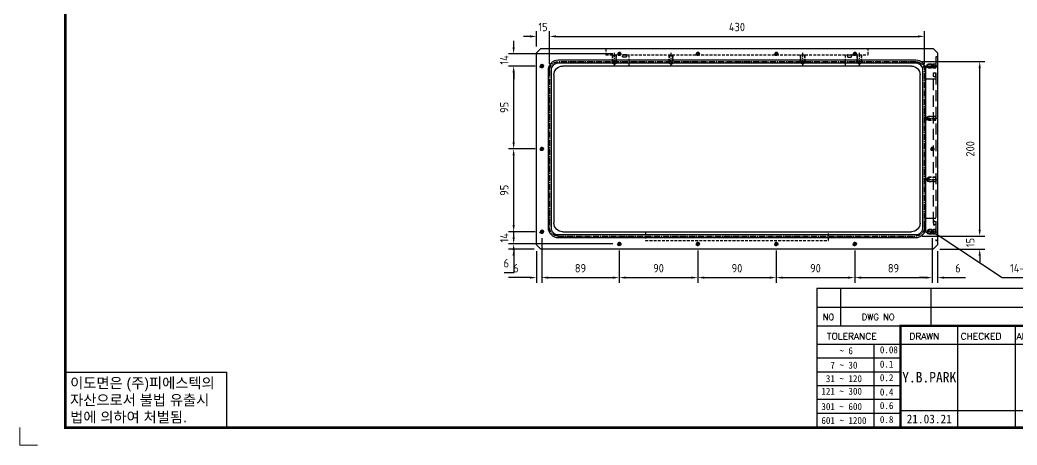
# Model space of a CAD drawing. Header units: millimetres. Extents: x -4251 to 2609, y -1673 to 4048.
# Drawn here: x -4251 to -3107, y -331 to 156 of the extents above; entities that cross this region are included whole.
import ezdxf
from ezdxf.enums import TextEntityAlignment as Align

# ---------------------------------------------------------------- set-up
doc = ezdxf.new("R2010")
doc.units = ezdxf.units.MM
for name, pattern in [('CENTER', [50.8, 31.75, -6.35, 6.35, -6.35]), ('CENTER1', [10, 7, -1, 1, -1]), ('HIDDEN2', [4.7625, 3.175, -1.5875]), ('HIDDENX2', [19.05, 12.7, -6.35])]:
    doc.linetypes.add(name, pattern=pattern)
for name, color, linetype in [('CENTER', 1, 'CENTER'), ('FORMAT-1', 7, 'Continuous'), ('THIN', 3, 'Continuous')]:
    doc.layers.add(name, color=color, linetype=linetype)
doc.styles.add('h1', font='')
doc.styles.add('HAN', font='')
doc.styles.add('RC', font='simplex.shx')
doc.styles.add('RT', font='simplex.shx', dxfattribs={"oblique": 15})
doc.styles.get("Standard").update_dxf_attribs({"font": 'ISOCP.SHX', "bigfont": 'WHGTXT.SHX'})
doc.styles.get('h1').set_extended_font_data('New Gulim')
doc.styles.get('HAN').set_extended_font_data('GulimChe')
doc.dimstyles.new('PS-3', dxfattribs={"dimscale": 3, "dimtxt": 3.2, "dimasz": 2.5, "dimexe": 2, "dimexo": 2.5, "dimgap": 2, "dimtad": 1, "dimtoh": 1, "dimrnd": 0.05, "dimzin": 12, "dimdsep": 46, "dimtxsty": 'Standard', "dimcen": 0, "dimclrt": 2, "dimazin": 3, "dimtfac": 1, "dimtofl": 0, "dimtmove": 0, "dimatfit": 3, "dimfxl": 0, "dimtolj": 1, "dimtzin": 0, "dimarcsym": 0})

# ---------------------------------------------------------------- blocks, each defined once
blk = doc.blocks.new('A$C4A8E0548')
at = {"color": 2, "linetype": 'HIDDENX2'}
for p, q in [((-2.2, 1.1), (-1.8, 2.1)), ((-2.1, 2.7), (2.1, 2.7)), ((-1.5, 0), (1.5, 0)), ((1.8, 2.1), (2.2, 1.1))]:
    blk.add_line(p, q, dxfattribs=at)
for centre, radius, start, end in [((-1.5, 0.8), 0.8, 156, 228.5904), ((-2.1, 2.3), 0.4, 336, 90), ((-1.5, 0.8), 0.8, 228.5904, 270), ((1.5, 0.8), 0.8, 270, 311.4096), ((2.1, 2.3), 0.4, 90, 204), ((1.5, 0.8), 0.8, 311.4096, 24)]:
    blk.add_arc(centre, radius, start, end, dxfattribs=at)
blk = doc.blocks.new('A$C4E1A2E8E')
at = {"color": 4}
for p, q in [((-455, 225), (-450, 230)), ((0, 230), (-450, 230)), ((5, 225), (0, 230)), ((-455, 225), (-455, 5)), ((5, 5), (5, 225)), ((-425, 210), (-25, 210)), ((-435, 30), (-435, 200)), ((-15, 200), (-15, 30)), ((-25, 20), (-425, 20)), ((-450, 0), (-455, 5)), ((-450, 0), (0, 0)), ((0, 0), (5, 5))]:
    blk.add_line(p, q, dxfattribs=at)
at = {"color": 2, "linetype": 'HIDDENX2'}
for p, q in [((3, 9.5), (3, 220.5)), ((5, 220.5), (3, 220.5)), ((3, 195), (-15, 195)), ((0.3, 200), (0.3, 30)), ((3, 35), (-15, 35)), ((5, 9.5), (3, 9.5))]:
    blk.add_line(p, q, dxfattribs=at)
at = {"color": 1, "linetype": 'CENTER1'}
for p, q in [((-9.8, 210), (5, 210)), ((-9.8, 150), (5, 150)), ((-9.8, 80), (5, 80)), ((-365.5, 19.8), (-365.5, 5)), ((-300.5, 19.8), (-300.5, 5)), ((-149.5, 19.8), (-149.5, 5)), ((-84.5, 19.8), (-84.5, 5)), ((-9.8, 20), (5, 20))]:
    blk.add_line(p, q, dxfattribs=at)
at = {"color": 2, "linetype": 'HIDDEN2'}
for p, q in [((-6.6, 207.9), (-6.6, 212.1)), ((-5, 207.5), (-5, 212.5)), ((-6.6, 147.9), (-6.6, 152.1)), ((-5, 147.5), (-5, 152.5)), ((-6.6, 82.1), (-6.6, 77.9)), ((-5, 82.5), (-5, 77.5)), ((-368, 15), (-363, 15)), ((-367.6, 16.6), (-363.4, 16.6)), ((-349, 7), (-349, 20)), ((-303, 15), (-298, 15)), ((-302.6, 16.6), (-298.4, 16.6)), ((-147, 15), (-152, 15)), ((-147.4, 16.6), (-151.6, 16.6)), ((-101, 7), (-101, 20)), ((-82, 15), (-87, 15)), ((-82.4, 16.6), (-86.6, 16.6)), ((-6.6, 22.1), (-6.6, 17.9)), ((-5, 22.5), (-5, 17.5))]:
    blk.add_line(p, q, dxfattribs=at)
for points in [[(-330, 210), (-330, 220), (-120, 220), (-120, 210)], [(2.6, 207.9), (-6.6, 207.9), (-7.8, 210), (-6.6, 212.1), (2.6, 212.1)], [(-5.7, 212.1), (-5, 212.5), (3, 212.5)], [(3, 207.5), (-5, 207.5), (-5.7, 207.9)], [(3, 207.5), (2.6, 207.9), (2.6, 212.1), (3, 212.5)], [(2.6, 147.9), (-6.6, 147.9), (-7.8, 150), (-6.6, 152.1), (2.6, 152.1)], [(-5.7, 152.1), (-5, 152.5), (3, 152.5)], [(3, 147.5), (2.6, 147.9), (2.6, 152.1), (3, 152.5)], [(3, 147.5), (-5, 147.5), (-5.7, 147.9)], [(2.6, 82.1), (-6.6, 82.1), (-7.8, 80), (-6.6, 77.9), (2.6, 77.9)], [(3, 82.5), (-5, 82.5), (-5.7, 82.1)], [(3, 82.5), (2.6, 82.1), (2.6, 77.9), (3, 77.5)], [(-5.7, 77.9), (-5, 77.5), (3, 77.5)], [(-368, 7), (-368, 15), (-367.6, 15.7)], [(-367.6, 7.4), (-367.6, 16.6), (-365.5, 17.8), (-363.4, 16.6), (-363.4, 7.4)], [(-363.4, 15.7), (-363, 15), (-363, 7)], [(-303, 7), (-303, 15), (-302.6, 15.7)], [(-302.6, 7.4), (-302.6, 16.6), (-300.5, 17.8), (-298.4, 16.6), (-298.4, 7.4)], [(-298.4, 15.7), (-298, 15), (-298, 7)], [(-151.6, 15.7), (-152, 15), (-152, 7)], [(-147.4, 7.4), (-147.4, 16.6), (-149.5, 17.8), (-151.6, 16.6), (-151.6, 7.4)], [(-147, 7), (-147, 15), (-147.4, 15.7)], [(-86.6, 15.7), (-87, 15), (-87, 7)], [(-82.4, 7.4), (-82.4, 16.6), (-84.5, 17.8), (-86.6, 16.6), (-86.6, 7.4)], [(-82, 7), (-82, 15), (-82.4, 15.7)], [(2.6, 22.1), (-6.6, 22.1), (-7.8, 20), (-6.6, 17.9), (2.6, 17.9)], [(3, 22.5), (-5, 22.5), (-5.7, 22.1)], [(-5.7, 17.9), (-5, 17.5), (3, 17.5)], [(3, 22.5), (2.6, 22.1), (2.6, 17.9), (3, 17.5)], [(-375.5, 0), (-375.5, 7), (-74.5, 7), (-74.5, 0)], [(-368, 7), (-367.6, 7.4), (-363.4, 7.4), (-363, 7)], [(-303, 7), (-302.6, 7.4), (-298.4, 7.4), (-298, 7)], [(-147, 7), (-147.4, 7.4), (-151.6, 7.4), (-152, 7)], [(-82, 7), (-82.4, 7.4), (-86.6, 7.4), (-87, 7)]]:
    blk.add_lwpolyline(points, dxfattribs=at)
at = {"color": 4}
for points in [[(-20, 13.3), (-430, 13.3, -0.414214), (-441.7, 25), (-441.7, 205, -0.414214), (-430, 216.7), (-20, 216.7, -0.414214), (-8.3, 205), (-8.3, 25, -0.414214)], [(-20, 16.7), (-430, 16.7, -0.414214), (-438.3, 25), (-438.3, 205, -0.414214), (-430, 213.3), (-20, 213.3, -0.414214), (-11.7, 205), (-11.7, 25, -0.414214)]]:
    blk.add_lwpolyline(points, format="xyb", close=True, dxfattribs=at)
at = {"color": 1, "linetype": 'CENTER1'}
blk.add_lwpolyline([(-20, 15), (-430, 15, -0.414214), (-440, 25), (-440, 205, -0.414214), (-430, 215), (-20, 215, -0.414214), (-10, 205), (-10, 25, -0.414214)], format="xyb", close=True, dxfattribs=at)
for centre in [(-360, 224), (-270, 224), (-180, 224), (-90, 224), (-449, 210), (-1, 210), (-449, 115), (-1, 115), (-449, 20), (-1, 20), (-360, 6), (-270, 6), (-180, 6), (-90, 6)]:
    blk.add_circle(centre, 1.62)
at = {"color": 4}
for centre, start, end in [((-425, 200), 90, 180), ((-25, 200), 0, 90), ((-425, 30), 180, 270), ((-25, 30), 270, 0)]:
    blk.add_arc(centre, 10, start, end, dxfattribs=at)
at = {"layer": 'CENTER'}
for p, q in [((-362, 224), (-358, 224)), ((-360, 226), (-360, 222)), ((-272, 224), (-268, 224)), ((-270, 226), (-270, 222)), ((-182, 224), (-178, 224)), ((-180, 226), (-180, 222)), ((-92, 224), (-88, 224)), ((-90, 226), (-90, 222)), ((-451, 210), (-447, 210)), ((-449, 212), (-449, 208)), ((-3, 210), (1, 210)), ((-1, 212), (-1, 208)), ((-451, 115), (-447, 115)), ((-449, 117), (-449, 113)), ((-3, 115), (1, 115)), ((-1, 117), (-1, 113)), ((-451, 20), (-447, 20)), ((-449, 22), (-449, 18)), ((-3, 20), (1, 20)), ((-1, 22), (-1, 18)), ((-362, 6), (-358, 6)), ((-360, 8), (-360, 4)), ((-272, 6), (-268, 6)), ((-270, 8), (-270, 4)), ((-182, 6), (-178, 6)), ((-180, 8), (-180, 4)), ((-92, 6), (-88, 6)), ((-90, 8), (-90, 4))]:
    blk.add_line(p, q, dxfattribs=at)
at = {"layer": 'THIN'}
for centre in [(-360, 224), (-270, 224), (-180, 224), (-90, 224), (-449, 210), (-1, 210), (-449, 115), (-1, 115), (-449, 20), (-1, 20), (-360, 6), (-270, 6), (-180, 6), (-90, 6)]:
    blk.add_arc(centre, 2, 255, 165, dxfattribs=at)
at = {"xscale": -1}
for p, rotation in [((0.3, 200), 270), ((-96, 9.7), 180)]:
    blk.add_blockref('A$C4A8E0548', p, dxfattribs=dict(at, rotation=rotation))
for p, rotation in [((0.3, 30), 270), ((-354, 9.7), 180)]:
    blk.add_blockref('A$C4A8E0548', p, dxfattribs=dict(rotation=rotation))
blk = doc.blocks.new('*D1122')
at = {"color": 0, "lineweight": -2}
for p, q in [((-3652.5, -94.1), (-3652.5, -145.3)), ((-3658.5, -109.1), (-3658.5, -145.3)), ((-3666, -139.3), (-3690.4, -139.3)), ((-3645, -139.3), (-3637.5, -139.3))]:
    blk.add_line(p, q, dxfattribs=at)
at = {"color": 0}
for points in [[(-3666, -138), (-3666, -140.5), (-3658.5, -139.3)], [(-3645, -138), (-3645, -140.5), (-3652.5, -139.3)]]:
    blk.add_solid(points, dxfattribs=at)
at = {"layer": 'DEFPOINTS', "color": 0}
for p in [(-3652.5, -86.6), (-3658.5, -101.6), (-3652.5, -139.3)]:
    blk.add_point(p, dxfattribs=at)
at = {"color": 2, "insert": (-3682, -128.5), "char_height": 9.6, "attachment_point": 5}
blk.add_mtext('\\A1;6', dxfattribs=at)
blk = doc.blocks.new('*D1123')
at = {"color": 0, "lineweight": -2}
for p, q in [((-3652.5, -94.1), (-3652.5, -145.3)), ((-3563.5, -108.1), (-3563.5, -145.3)), ((-3645, -139.3), (-3571, -139.3))]:
    blk.add_line(p, q, dxfattribs=at)
at = {"color": 0}
for points in [[(-3645, -138), (-3645, -140.5), (-3652.5, -139.3)], [(-3571, -138), (-3571, -140.5), (-3563.5, -139.3)]]:
    blk.add_solid(points, dxfattribs=at)
at = {"layer": 'DEFPOINTS', "color": 0}
for p in [(-3652.5, -86.6), (-3563.5, -100.6), (-3563.5, -139.3)]:
    blk.add_point(p, dxfattribs=at)
at = {"color": 2, "insert": (-3608, -128.5), "char_height": 9.6, "attachment_point": 5}
blk.add_mtext('\\A1;89', dxfattribs=at)
blk = doc.blocks.new('*D1124')
at = {"color": 0, "lineweight": -2}
for p, q in [((-3563.5, -108.1), (-3563.5, -145.3)), ((-3473.5, -108.1), (-3473.5, -145.3)), ((-3556, -139.3), (-3481, -139.3))]:
    blk.add_line(p, q, dxfattribs=at)
at = {"color": 0}
for points in [[(-3556, -138), (-3556, -140.5), (-3563.5, -139.3)], [(-3481, -138), (-3481, -140.5), (-3473.5, -139.3)]]:
    blk.add_solid(points, dxfattribs=at)
at = {"layer": 'DEFPOINTS', "color": 0}
for p in [(-3563.5, -100.6), (-3473.5, -100.6), (-3473.5, -139.3)]:
    blk.add_point(p, dxfattribs=at)
at = {"color": 2, "insert": (-3518.5, -128.5), "char_height": 9.6, "attachment_point": 5}
blk.add_mtext('\\A1;90', dxfattribs=at)
blk = doc.blocks.new('*D1125')
at = {"color": 0, "lineweight": -2}
for p, q in [((-3473.5, -108.1), (-3473.5, -145.3)), ((-3383.5, -108.1), (-3383.5, -145.3)), ((-3466, -139.3), (-3391, -139.3))]:
    blk.add_line(p, q, dxfattribs=at)
at = {"color": 0}
for points in [[(-3466, -138), (-3466, -140.5), (-3473.5, -139.3)], [(-3391, -138), (-3391, -140.5), (-3383.5, -139.3)]]:
    blk.add_solid(points, dxfattribs=at)
at = {"layer": 'DEFPOINTS', "color": 0}
for p in [(-3473.5, -100.6), (-3383.5, -100.6), (-3383.5, -139.3)]:
    blk.add_point(p, dxfattribs=at)
at = {"color": 2, "insert": (-3428.5, -128.5), "char_height": 9.6, "attachment_point": 5}
blk.add_mtext('\\A1;90', dxfattribs=at)
blk = doc.blocks.new('*D1126')
at = {"color": 0, "lineweight": -2}
for p, q in [((-3383.5, -108.1), (-3383.5, -145.3)), ((-3293.5, -108.1), (-3293.5, -145.3)), ((-3376, -139.3), (-3301, -139.3))]:
    blk.add_line(p, q, dxfattribs=at)
at = {"color": 0}
for points in [[(-3376, -138), (-3376, -140.5), (-3383.5, -139.3)], [(-3301, -138), (-3301, -140.5), (-3293.5, -139.3)]]:
    blk.add_solid(points, dxfattribs=at)
at = {"layer": 'DEFPOINTS', "color": 0}
for p in [(-3383.5, -100.6), (-3293.5, -100.6), (-3293.5, -139.3)]:
    blk.add_point(p, dxfattribs=at)
at = {"color": 2, "insert": (-3338.5, -128.5), "char_height": 9.6, "attachment_point": 5}
blk.add_mtext('\\A1;90', dxfattribs=at)
blk = doc.blocks.new('*D1127')
at = {"color": 0, "lineweight": -2}
for p, q in [((-3204.5, -94.1), (-3204.5, -145.3)), ((-3293.5, -108.1), (-3293.5, -145.3)), ((-3286, -139.3), (-3212, -139.3))]:
    blk.add_line(p, q, dxfattribs=at)
at = {"color": 0}
for points in [[(-3286, -138), (-3286, -140.5), (-3293.5, -139.3)], [(-3212, -138), (-3212, -140.5), (-3204.5, -139.3)]]:
    blk.add_solid(points, dxfattribs=at)
at = {"layer": 'DEFPOINTS', "color": 0}
for p in [(-3204.5, -86.6), (-3293.5, -100.6), (-3204.5, -139.3)]:
    blk.add_point(p, dxfattribs=at)
at = {"color": 2, "insert": (-3249, -128.5), "char_height": 9.6, "attachment_point": 5}
blk.add_mtext('\\A1;89', dxfattribs=at)
blk = doc.blocks.new('*D1128')
at = {"color": 0, "lineweight": -2}
for p, q in [((-3204.5, -96.2), (-3204.5, -145.3)), ((-3198.5, -109.1), (-3198.5, -145.3)), ((-3212, -139.3), (-3219.5, -139.3)), ((-3191, -139.3), (-3166.6, -139.3))]:
    blk.add_line(p, q, dxfattribs=at)
at = {"color": 0}
for points in [[(-3212, -138), (-3212, -140.5), (-3204.5, -139.3)], [(-3191, -138), (-3191, -140.5), (-3198.5, -139.3)]]:
    blk.add_solid(points, dxfattribs=at)
at = {"layer": 'DEFPOINTS', "color": 0}
for p in [(-3204.5, -88.7), (-3198.5, -101.6), (-3198.5, -139.3)]:
    blk.add_point(p, dxfattribs=at)
at = {"color": 2, "insert": (-3175.1, -128.5), "char_height": 9.6, "attachment_point": 5}
blk.add_mtext('\\A1;6', dxfattribs=at)
blk = doc.blocks.new('*D1129')
at = {"color": 0, "lineweight": -2}
for p, q in [((-3684.6, -93.1), (-3684.6, -85.6)), ((-3571, -100.6), (-3690.6, -100.6)), ((-3661, -106.6), (-3690.6, -106.6)), ((-3684.6, -114.1), (-3684.6, -133.6)), ((-3684.6, -133.6), (-3695.5, -133.6))]:
    blk.add_line(p, q, dxfattribs=at)
at = {"color": 0}
for points in [[(-3685.9, -93.1), (-3683.4, -93.1), (-3684.6, -100.6)], [(-3685.9, -114.1), (-3683.4, -114.1), (-3684.6, -106.6)]]:
    blk.add_solid(points, dxfattribs=at)
at = {"layer": 'DEFPOINTS', "color": 0}
for p in [(-3684.6, -100.6), (-3563.5, -100.6), (-3653.5, -106.6)]:
    blk.add_point(p, dxfattribs=at)
at = {"color": 2, "insert": (-3693.1, -122.8), "char_height": 9.6, "attachment_point": 5}
blk.add_mtext('\\A1;6', dxfattribs=at)
blk = doc.blocks.new('*D1130')
at = {"color": 0, "lineweight": -2}
for p, q in [((-3684.6, -79.1), (-3684.6, -71.6)), ((-3660, -86.6), (-3690.6, -86.6)), ((-3571, -100.6), (-3690.6, -100.6)), ((-3684.6, -108.1), (-3684.6, -115.6))]:
    blk.add_line(p, q, dxfattribs=at)
at = {"color": 0}
for points in [[(-3685.9, -79.1), (-3683.4, -79.1), (-3684.6, -86.6)], [(-3685.9, -108.1), (-3683.4, -108.1), (-3684.6, -100.6)]]:
    blk.add_solid(points, dxfattribs=at)
at = {"layer": 'DEFPOINTS', "color": 0}
for p in [(-3684.6, -86.6), (-3652.5, -86.6), (-3563.5, -100.6)]:
    blk.add_point(p, dxfattribs=at)
at = {"color": 2, "insert": (-3695.4, -93.6), "char_height": 9.6, "attachment_point": 5, "rotation": 90}
blk.add_mtext('\\A1;14', dxfattribs=at)
blk = doc.blocks.new('*D1131')
at = {"color": 0, "lineweight": -2}
for p, q in [((-3660, 8.4), (-3690.6, 8.4)), ((-3684.6, -79.1), (-3684.6, 0.9)), ((-3660, -86.6), (-3690.6, -86.6))]:
    blk.add_line(p, q, dxfattribs=at)
at = {"color": 0}
for points in [[(-3685.9, 0.9), (-3683.4, 0.9), (-3684.6, 8.4)], [(-3685.9, -79.1), (-3683.4, -79.1), (-3684.6, -86.6)]]:
    blk.add_solid(points, dxfattribs=at)
at = {"layer": 'DEFPOINTS', "color": 0}
for p in [(-3684.6, 8.4), (-3652.5, 8.4), (-3652.5, -86.6)]:
    blk.add_point(p, dxfattribs=at)
at = {"color": 2, "insert": (-3695.4, -39.1), "char_height": 9.6, "attachment_point": 5, "rotation": 90}
blk.add_mtext('\\A1;95', dxfattribs=at)
blk = doc.blocks.new('*D1132')
at = {"color": 0, "lineweight": -2}
for p, q in [((-3660, 103.4), (-3690.6, 103.4)), ((-3684.6, 15.9), (-3684.6, 95.9)), ((-3660, 8.4), (-3690.6, 8.4))]:
    blk.add_line(p, q, dxfattribs=at)
at = {"color": 0}
for points in [[(-3685.9, 95.9), (-3683.4, 95.9), (-3684.6, 103.4)], [(-3685.9, 15.9), (-3683.4, 15.9), (-3684.6, 8.4)]]:
    blk.add_solid(points, dxfattribs=at)
at = {"layer": 'DEFPOINTS', "color": 0}
for p in [(-3684.6, 103.4), (-3652.5, 103.4), (-3652.5, 8.4)]:
    blk.add_point(p, dxfattribs=at)
at = {"color": 2, "insert": (-3695.4, 55.9), "char_height": 9.6, "attachment_point": 5, "rotation": 90}
blk.add_mtext('\\A1;95', dxfattribs=at)
blk = doc.blocks.new('*D1134')
at = {"color": 0, "lineweight": -2}
for p, q in [((-3684.6, 124.9), (-3684.6, 132.4)), ((-3571, 117.4), (-3690.6, 117.4)), ((-3660, 103.4), (-3690.6, 103.4)), ((-3684.6, 95.9), (-3684.6, 88.4))]:
    blk.add_line(p, q, dxfattribs=at)
at = {"color": 0}
for points in [[(-3685.9, 124.9), (-3683.4, 124.9), (-3684.6, 117.4)], [(-3685.9, 95.9), (-3683.4, 95.9), (-3684.6, 103.4)]]:
    blk.add_solid(points, dxfattribs=at)
at = {"layer": 'DEFPOINTS', "color": 0}
for p in [(-3684.6, 117.4), (-3563.5, 117.4), (-3652.5, 103.4)]:
    blk.add_point(p, dxfattribs=at)
at = {"color": 2, "insert": (-3695.4, 110.4), "char_height": 9.6, "attachment_point": 5, "rotation": 90}
blk.add_mtext('\\A1;14', dxfattribs=at)
blk = doc.blocks.new('*D1135')
at = {"color": 0, "lineweight": -2}
for p, q in [((-3124.3, -139.4), (-3196.6, -91.9)), ((-3024.3, -139.4), (-3124.3, -139.4))]:
    blk.add_line(p, q, dxfattribs=at)
at = {"color": 0}
blk.add_solid([(-3195.9, -90.8), (-3197.3, -92.9), (-3202.8, -87.7)], dxfattribs=at)
at = {"layer": 'DEFPOINTS', "color": 0}
for p in [(-3206.2, -85.5), (-3202.8, -87.7)]:
    blk.add_point(p, dxfattribs=at)
at = {"color": 2, "insert": (-3071.3, -128.5), "char_height": 9.6, "attachment_point": 5}
blk.add_mtext('\\A1;14-M4 TAP DP:8', dxfattribs=at)
blk = doc.blocks.new('*D1136')
at = {"color": 0, "lineweight": -2}
for p, q in [((-3216, 108.4), (-3144.1, 108.4)), ((-3150.1, -84.1), (-3150.1, 100.9)), ((-3216, -91.6), (-3144.1, -91.6))]:
    blk.add_line(p, q, dxfattribs=at)
at = {"color": 0}
for points in [[(-3151.4, 100.9), (-3148.9, 100.9), (-3150.1, 108.4)], [(-3151.4, -84.1), (-3148.9, -84.1), (-3150.1, -91.6)]]:
    blk.add_solid(points, dxfattribs=at)
at = {"layer": 'DEFPOINTS', "color": 0}
for p in [(-3223.5, 108.4), (-3150.1, 108.4), (-3223.5, -91.6)]:
    blk.add_point(p, dxfattribs=at)
at = {"color": 2, "insert": (-3160.9, 8.4), "char_height": 9.6, "attachment_point": 5, "rotation": 90}
blk.add_mtext('\\A1;200', dxfattribs=at)
blk = doc.blocks.new('*D1137')
at = {"color": 0, "lineweight": -2}
for p, q in [((-3150.1, -84.1), (-3150.1, -76.6)), ((-3216, -91.6), (-3144.1, -91.6)), ((-3196, -106.6), (-3144.1, -106.6)), ((-3150.1, -114.1), (-3150.1, -121.6))]:
    blk.add_line(p, q, dxfattribs=at)
at = {"color": 0}
for points in [[(-3151.4, -84.1), (-3148.9, -84.1), (-3150.1, -91.6)], [(-3151.4, -114.1), (-3148.9, -114.1), (-3150.1, -106.6)]]:
    blk.add_solid(points, dxfattribs=at)
at = {"layer": 'DEFPOINTS', "color": 0}
for p in [(-3223.5, -91.6), (-3150.1, -91.6), (-3203.5, -106.6)]:
    blk.add_point(p, dxfattribs=at)
at = {"color": 2, "insert": (-3160.9, -99.1), "char_height": 9.6, "attachment_point": 5, "rotation": 90}
blk.add_mtext('\\A1;15', dxfattribs=at)
blk = doc.blocks.new('*D1138')
at = {"color": 0, "lineweight": -2}
for p, q in [((-3666, 137.3), (-3673.5, 137.3)), ((-3658.5, 125.9), (-3658.5, 143.3)), ((-3643.5, 105.9), (-3643.5, 143.3)), ((-3636, 137.3), (-3628.5, 137.3))]:
    blk.add_line(p, q, dxfattribs=at)
at = {"color": 0}
for points in [[(-3666, 138.6), (-3666, 136.1), (-3658.5, 137.3)], [(-3636, 138.6), (-3636, 136.1), (-3643.5, 137.3)]]:
    blk.add_solid(points, dxfattribs=at)
at = {"layer": 'DEFPOINTS', "color": 0}
for p in [(-3643.5, 137.3), (-3658.5, 118.4), (-3643.5, 98.4)]:
    blk.add_point(p, dxfattribs=at)
at = {"color": 2, "insert": (-3651, 148.1), "char_height": 9.6, "attachment_point": 5}
blk.add_mtext('\\A1;15', dxfattribs=at)
blk = doc.blocks.new('*D1139')
at = {"color": 0, "lineweight": -2}
for p, q in [((-3643.5, 105.9), (-3643.5, 143.3)), ((-3636, 137.3), (-3221, 137.3)), ((-3213.5, 105.9), (-3213.5, 143.3))]:
    blk.add_line(p, q, dxfattribs=at)
at = {"color": 0}
for points in [[(-3636, 138.6), (-3636, 136.1), (-3643.5, 137.3)], [(-3221, 138.6), (-3221, 136.1), (-3213.5, 137.3)]]:
    blk.add_solid(points, dxfattribs=at)
at = {"layer": 'DEFPOINTS', "color": 0}
for p in [(-3213.5, 137.3), (-3643.5, 98.4), (-3213.5, 98.4)]:
    blk.add_point(p, dxfattribs=at)
at = {"color": 2, "insert": (-3428.5, 148.1), "char_height": 9.6, "attachment_point": 5}
blk.add_mtext('\\A1;430', dxfattribs=at)
blk = doc.blocks.new('no3')
at = {"color": 180}
for p, q in [((0, 5.5), (0, 0)), ((0, 5.5), (186, 5.5)), ((6.79, 5.5), (6.79, 0)), ((32.74, 0.11), (32.74, 5.5)), ((98.4, 5.5), (98.4, 0)), ((127.61, 5.5), (127.61, 0)), ((134.43, 5.5), (134.43, 0)), ((155.98, 5.5), (155.98, 0))]:
    blk.add_line(p, q, dxfattribs=at)
at = {"color": 2, "style": 'RT', "oblique": 15}
blk.add_attdef('NO', text='', height=1.74, dxfattribs=at).set_placement((3.38, 2.51), align=Align.MIDDLE_CENTER)
at = {"color": 2, "style": 'HAN'}
for tag, p in [('PART-NO', (19.76, 2.75)), ('MATERIAL', (111.38, 2.75)), ("Q'TY", (131.02, 2.75)), ('COLOR/FINISH', (145.2, 2.75)), ('REMARK', (170.76, 2.75))]:
    blk.add_attdef(tag, text='', height=2.9, dxfattribs=at).set_placement(p, align=Align.MIDDLE_CENTER)
blk.add_attdef('DESCRIPTION', text='', height=2.9, dxfattribs=at).set_placement((34.51, 2.75), align=Align.MIDDLE_LEFT)
blk = doc.blocks.new('t3')
for p, q in [((0, 15.88), (46.25, 15.88)), ((0, 15.88), (0, 0)), ((46.25, 15.88), (46.25, 0)), ((0, 0), (46.25, 0))]:
    blk.add_line(p, q)
at = {"color": 1, "style": 'h1'}
for s, p in [('이도면은 (주)피에스텍의', (1.4, 11.29)), ('자산으로서 불법 유출시', (1.4, 6.41)), ('법에 의하여 처벌됨.', (1.4, 1.52))]:
    blk.add_text(s, height=3, dxfattribs=at).set_placement(p)
blk = doc.blocks.new('format-3')
at = {"color": 180}
for p, q in [((228.5, 39.49), (228.5, 5)), ((228.5, 39.49), (414.5, 39.49)), ((235.29, 39.49), (235.29, 34.21)), ((261.24, 34.21), (261.24, 39.49)), ((228.5, 34.21), (252.48, 34.21)), ((268.96, 5), (268.96, 34.21)), ((285.45, 5), (285.45, 34.21)), ((228.5, 28.93), (252.48, 28.93)), ((244.89, 5.23), (244.89, 28.93)), ((252.48, 28.93), (414.5, 28.93)), ((228.5, 24.98), (252.48, 24.98)), ((228.5, 21.03), (252.48, 21.03)), ((228.5, 17.08), (252.48, 17.08)), ((228.5, 13.13), (252.48, 13.13)), ((228.5, 9.18), (252.48, 9.18)), ((252.48, 9.95), (301.94, 9.95))]:
    blk.add_line(p, q, dxfattribs=at)
at = {"color": 3, "lineweight": 9}
for p in [(0, 5), (5, 0)]:
    blk.add_line(p, (0, 0), dxfattribs=at)
at = {"const_width": 0.7}
blk.add_lwpolyline([(252.48, 5), (252.48, 34.21), (414.5, 34.21)], dxfattribs=at)
at = {"layer": 'FORMAT-1', "const_width": 0.7}
blk.add_lwpolyline([(13, 5), (13, 286.3), (414.5, 286.3), (414.5, 5)], close=True, dxfattribs=at)
blk.add_blockref('t3', (13, 5))
at = {"color": 2}
for s, height, style, p in [('NO', 1.742, 'RC', (230.16, 35.83)), ('DWG NO', 1.742, 'RC', (241.36, 35.83)), (' TOLERANCE', 1.9, 'RC', (230.11, 30.22)), ('DRAWN', 1.9, 'RC', (255, 30.22)), ('CHECKED', 1.9, 'RC', (269.71, 30.22)), ('APPROVED', 1.9, 'RC', (285.8, 30.22)), ('    ~ 6', 2, 'HAN', (229.8, 26.03)), ('0.08', 2, 'HAN', (246.57, 26.31)), ('  7 ~ 30', 2, 'HAN', (229.8, 21.91)), ('0.1', 2, 'HAN', (246.57, 22.2)), (' 31 ~ 120', 2, 'HAN', (229.8, 18.04)), ('0.2', 2, 'HAN', (246.57, 18.32)), ('121 ~ 300', 2, 'HAN', (229.8, 14.42)), ('0.4', 2, 'HAN', (246.57, 14.2)), ('301 ~ 600', 2, 'HAN', (229.8, 10.04)), ('0.6', 2, 'HAN', (246.57, 10.32)), ('601 ~ 1200', 2, 'HAN', (229.8, 6.05)), ('0.8', 2, 'HAN', (246.57, 6.33))]:
    blk.add_text(s, height=height, dxfattribs=dict(at, style=style)).set_placement(p)
at = {"style": 'HAN'}
for tag, height, p in [('MODEL-NAME', 3, (386.1, 31.53)), ('SCALE', 2.7, (320.81, 26.29)), ('PART-NAME', 3, (386.1, 26.29)), ('DRA-BY', 3, (260.72, 19.44)), ('CH-BY', 3, (277.21, 19.44)), ('APP-BY', 3, (293.7, 19.44)), ('DWG-NO', 3, (386.1, 21.01)), ('DRA-DATE', 2.5, (260.72, 7.47)), ('CH-DATE', 2.5, (277.21, 7.47)), ('APP-DATE', 2.5, (293.7, 7.47)), ('관련업체', 3, (333.52, 9.26))]:
    blk.add_attdef(tag, text='', height=height, dxfattribs=at).set_placement(p, align=Align.MIDDLE_CENTER)

msp = doc.modelspace()

# ---------------------------------------------------------------- block references
ref = msp.add_blockref('format-3', (-4250.8841, -331.2667, 0), dxfattribs=dict(xscale=4, yscale=4, zscale=4))
ref.add_attrib('DRA-DATE', '21.03.21', dxfattribs={"height": 10, "style": 'HAN'}).set_placement((-3208.004, -301.3667, 0), align=Align.MIDDLE_CENTER)
ref.add_attrib('DRA-BY', 'Y.B.PARK', dxfattribs={"height": 12, "style": 'HAN'}).set_placement((-3208.004, -253.4982, 0), align=Align.MIDDLE_CENTER)
at = {"xscale": -1, "rotation": 180}
msp.add_blockref('A$C4E1A2E8E', (-3203.5065, 123.3531, 0), dxfattribs=at)
at = {"xscale": 4, "yscale": 4, "zscale": 4}
msp.add_blockref('no3', (-3336.8841, -173.2897, 0), dxfattribs=at)

# ---------------------------------------------------------------- dimensions: what is measured, and where the dimension line sits
for base, p1, p2, picture, middle in [((-3643.5065, 137.3234, 0), (-3658.5065, 118.3531, 0), (-3643.5065, 98.3531, 0), '*D1138', (-3651.0065, 137.3234, 0)), ((-3652.5065, -139.2865, 0), (-3658.5065, -101.6469, 0), (-3652.5065, -86.6469, 0), '*D1122', (-3681.9519, -139.2865, 0))]:
    dim = msp.add_linear_dim(base=base, p1=p1, p2=p2, dimstyle='PS-3')
    dim.commit()
    dim.dimension.update_dxf_attribs({"geometry": picture, "text_midpoint": middle, "dimtype": 160})
for base, p1, p2, picture, middle in [((-3213.5065, 137.3234, 0), (-3643.5065, 98.3531, 0), (-3213.5065, 98.3531, 0), '*D1139', (-3428.5065, 148.1234, 0)), ((-3563.5065, -139.2865, 0), (-3652.5065, -86.6469, 0), (-3563.5065, -100.6469, 0), '*D1123', (-3608.0065, -128.4865, 0)), ((-3204.5065, -139.2865, 0), (-3293.5065, -100.6469, 0), (-3204.5065, -86.6469, 0), '*D1127', (-3249.0065, -128.4865, 0)), ((-3473.5065, -139.2865, 0), (-3563.5065, -100.6469, 0), (-3473.5065, -100.6469, 0), '*D1124', (-3518.5065, -128.4865, 0)), ((-3383.5065, -139.2865, 0), (-3473.5065, -100.6469, 0), (-3383.5065, -100.6469, 0), '*D1125', (-3428.5065, -128.4865, 0)), ((-3293.5065, -139.2865, 0), (-3383.5065, -100.6469, 0), (-3293.5065, -100.6469, 0), '*D1126', (-3338.5065, -128.4865, 0))]:
    dim = msp.add_linear_dim(base=base, p1=p1, p2=p2, dimstyle='PS-3', override={"dimtmove": 1})
    dim.commit()
    dim.dimension.update_dxf_attribs({"geometry": picture, "text_midpoint": middle})
for base, p1, p2, picture, middle in [((-3684.6185, 117.3531, 0), (-3652.5065, 103.3531, 0), (-3563.5065, 117.3531, 0), '*D1134', (-3684.6185, 110.3531, 0)), ((-3150.1232, -91.6469, 0), (-3203.5065, -106.6469, 0), (-3223.5065, -91.6469, 0), '*D1137', (-3150.1232, -99.1469, 0)), ((-3684.6185, -100.6469, 0), (-3653.5065, -106.6469, 0), (-3563.5065, -100.6469, 0), '*D1129', (-3693.0639, -133.5591, 0))]:
    dim = msp.add_linear_dim(base=base, p1=p1, p2=p2, angle=90, dimstyle='PS-3')
    dim.commit()
    dim.dimension.update_dxf_attribs({"geometry": picture, "text_midpoint": middle, "dimtype": 160})
for base, p1, p2, picture, middle in [((-3684.6185, 103.3531, 0), (-3652.5065, 8.3531, 0), (-3652.5065, 103.3531, 0), '*D1132', (-3695.4185, 55.8531, 0)), ((-3684.6185, 8.3531, 0), (-3652.5065, -86.6469, 0), (-3652.5065, 8.3531, 0), '*D1131', (-3695.4185, -39.1469, 0))]:
    dim = msp.add_linear_dim(base=base, p1=p1, p2=p2, angle=90, dimstyle='PS-3', override={"dimtmove": 1})
    dim.commit()
    dim.dimension.update_dxf_attribs({"geometry": picture, "text_midpoint": middle})
dim = msp.add_linear_dim(base=(-3150.1232, 108.3531, 0), p1=(-3223.5065, -91.6469, 0), p2=(-3223.5065, 108.3531, 0), angle=90, dimstyle='PS-3')
dim.commit()
dim.dimension.update_dxf_attribs({"geometry": '*D1136', "text_midpoint": (-3160.9242, 8.3531, 0)})
dim = msp.add_linear_dim(base=(-3684.6185, -86.6469, 0), p1=(-3563.5065, -100.6469, 0), p2=(-3652.5065, -86.6469, 0), angle=90, dimstyle='PS-3', override={"dimtmove": 1})
dim.commit()
dim.dimension.update_dxf_attribs({"geometry": '*D1130', "text_midpoint": (-3684.6185, -93.6469, 0), "dimtype": 160})
dim = msp.add_linear_dim(base=(-3198.5065, -139.2865, 0), p1=(-3204.5065, -88.7139, 0), p2=(-3198.5065, -101.6469, 0), dimstyle='PS-3')
dim.commit()
dim.dimension.update_dxf_attribs({"geometry": '*D1128', "text_midpoint": (-3175.0612, -128.4865, 0)})
dim = msp.add_diameter_dim_2p(p1=(-3206.1778, -85.5483, 0), p2=(-3202.8353, -87.7455, 0), text='14-M4 TAP DP:8', dimstyle='PS-3')
dim.commit()
dim.dimension.update_dxf_attribs({"geometry": '*D1135', "text_midpoint": (-3071.3109, -139.3635, 0), "dimtype": 163})

doc.saveas('drawing.dxf')
